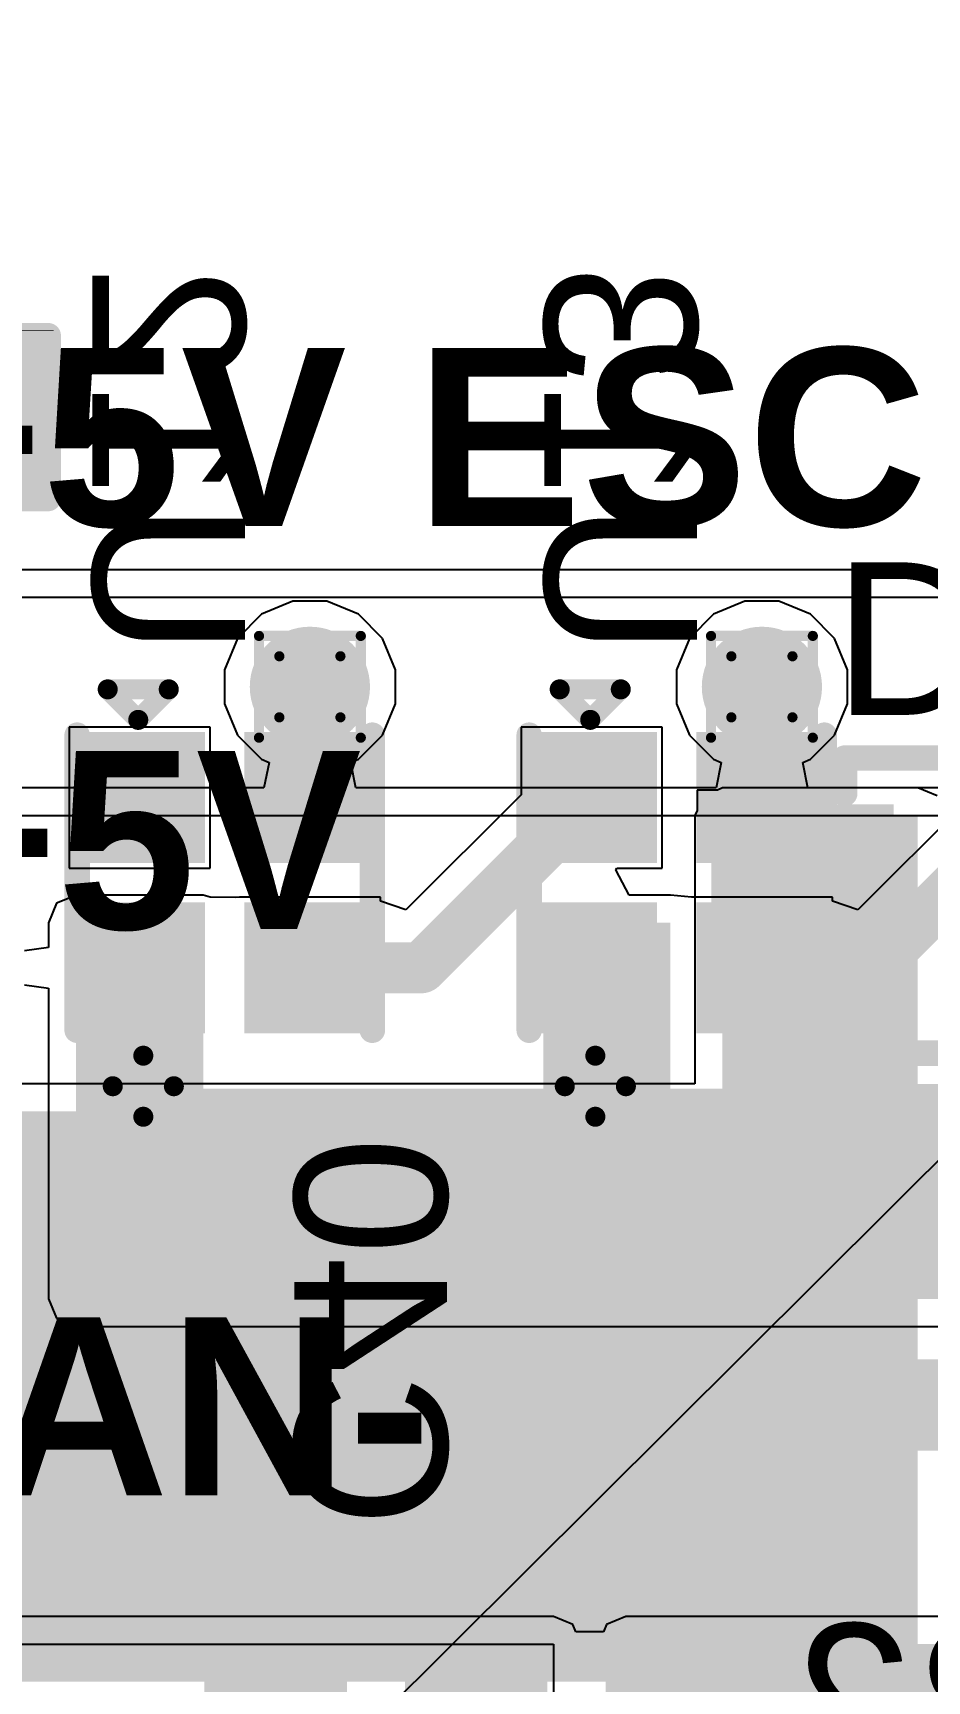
# Model space of a CAD drawing. Header units: inches. Extents: x -22 to 5433, y -13 to 5447.
# Drawn here: x -17.46 to -13, y 21.58 to 29.81 of the extents above; entities that cross this region are included whole.
import ezdxf

# ---------------------------------------------------------------- set-up
doc = ezdxf.new("R2010")
doc.units = ezdxf.units.IN
for name, color, linetype in [('Bottom Layer', 5, 'Continuous'), ('Bottom Overlay', 54, 'Continuous'), ('Bottom Paste', 16, 'Continuous'), ('Bottom Solder', 6, 'Continuous'), ('Drill Drawing', 1, 'Continuous'), ('Ground', 16, 'Continuous'), ('Power', 76, 'Continuous'), ('Top Layer', 1, 'Continuous'), ('Top Overlay', 2, 'Continuous'), ('Top Paste', 8, 'Continuous'), ('Top Solder', 216, 'Continuous'), ('Via Holes', 16, 'Continuous')]:
    doc.layers.add(name, color=color, linetype=linetype)
doc.styles.add('Arial', font='', dxfattribs={"height": 0.2})
doc.styles.add('Arial_Bold', font='', dxfattribs={"height": 0.2})
doc.styles.get('Arial').set_extended_font_data('Arial')
doc.styles.get('Arial_Bold').set_extended_font_data('Arial', bold=True)

msp = doc.modelspace()

# ---------------------------------------------------------------- hatches: boundary and pattern name
at = {"layer": 'Bottom Layer'}
h = msp.add_hatch(color=5, dxfattribs=at)
edge = h.paths.add_edge_path()
edge.add_arc((-16.0804, 26.543), 0.3, 0, 360)
h = msp.add_hatch(color=5, dxfattribs=at)
edge = h.paths.add_edge_path()
edge.add_arc((-13.8244, 26.543), 0.3, 0, 360)
for points in [[(-16.7054, 26.2151), (-16.7054, 25.7651), (-17.1554, 25.7651), (-17.1554, 26.2151)], [(-16.3054, 26.2151), (-15.8554, 26.2151), (-15.8554, 25.7651), (-16.3054, 25.7651)], [(-14.4494, 26.2151), (-14.4494, 25.7651), (-14.8994, 25.7651), (-14.8994, 26.2151)], [(-14.0494, 26.2151), (-13.5994, 26.2151), (-13.5994, 25.7651), (-14.0494, 25.7651)], [(-17.2479, 23.6692), (-16.6129, 23.6692), (-16.6129, 25.3651), (-17.2479, 25.3651)], [(-16.7054, 25.3651), (-16.7054, 24.9151), (-17.1554, 24.9151), (-17.1554, 25.3651)], [(-16.3054, 25.3651), (-15.8554, 25.3651), (-15.8554, 24.9151), (-16.3054, 24.9151)], [(-14.9157, 23.6692), (-14.2807, 23.6692), (-14.2807, 25.3651), (-14.9157, 25.3651)], [(-14.4494, 25.3651), (-14.4494, 24.9151), (-14.8994, 24.9151), (-14.8994, 25.3651)], [(-14.0494, 25.3651), (-13.5994, 25.3651), (-13.5994, 24.9151), (-14.0494, 24.9151)], [(-17.2479, 23.4878), (-6.8326, 23.4878), (-6.8326, 24.5364), (-17.2479, 24.5364)], [(-16.6129, 23.6692), (-17.2479, 23.6692), (-17.2479, 24.1264), (-16.6129, 24.1264)], [(-14.2718, 23.6692), (-14.9068, 23.6692), (-14.9068, 24.1264), (-14.2718, 24.1264)], [(-17.2479, 22.7294), (-9.7675, 22.7294), (-9.7675, 23.1866), (-17.2479, 23.1866)], [(-16.6129, 22.7294), (-17.2479, 22.7294), (-17.2479, 23.1866), (-16.6129, 23.1866)], [(-14.2718, 22.7294), (-14.9068, 22.7294), (-14.9068, 23.1866), (-14.2718, 23.1866)], [(-14.5034, 20.4722), (-12.7289, 20.4722), (-12.7289, 21.7644), (-14.5034, 21.7644)], [(-16.5054, 21.6229), (-15.9974, 21.6229), (-15.9974, 20.9239), (-16.5054, 20.9239)], [(-15.5044, 21.6229), (-14.9964, 21.6229), (-14.9964, 20.9239), (-15.5044, 20.9239)], [(-14.5034, 21.6229), (-13.9954, 21.6229), (-13.9954, 20.9239), (-14.5034, 20.9239)]]:
    msp.add_hatch(color=5, dxfattribs=at).paths.add_polyline_path(points)
at = {"layer": 'Bottom Paste'}
for points in [[(-16.7054, 26.2151), (-16.7054, 25.7651), (-17.1554, 25.7651), (-17.1554, 26.2151)], [(-16.3054, 26.2151), (-15.8554, 26.2151), (-15.8554, 25.7651), (-16.3054, 25.7651)], [(-14.4494, 26.2151), (-14.4494, 25.7651), (-14.8994, 25.7651), (-14.8994, 26.2151)], [(-14.0494, 26.2151), (-13.5994, 26.2151), (-13.5994, 25.7651), (-14.0494, 25.7651)], [(-16.7054, 25.3651), (-16.7054, 24.9151), (-17.1554, 24.9151), (-17.1554, 25.3651)], [(-16.3054, 25.3651), (-15.8554, 25.3651), (-15.8554, 24.9151), (-16.3054, 24.9151)], [(-14.4494, 25.3651), (-14.4494, 24.9151), (-14.8994, 24.9151), (-14.8994, 25.3651)], [(-14.0494, 25.3651), (-13.5994, 25.3651), (-13.5994, 24.9151), (-14.0494, 24.9151)], [(-16.6129, 23.6692), (-17.2479, 23.6692), (-17.2479, 24.1264), (-16.6129, 24.1264)], [(-14.2718, 23.6692), (-14.9068, 23.6692), (-14.9068, 24.1264), (-14.2718, 24.1264)], [(-16.6129, 22.7294), (-17.2479, 22.7294), (-17.2479, 23.1866), (-16.6129, 23.1866)], [(-14.2718, 22.7294), (-14.9068, 22.7294), (-14.9068, 23.1866), (-14.2718, 23.1866)], [(-16.5054, 21.6229), (-15.9974, 21.6229), (-15.9974, 20.9239), (-16.5054, 20.9239)], [(-15.5044, 21.6229), (-14.9964, 21.6229), (-14.9964, 20.9239), (-15.5044, 20.9239)], [(-14.5034, 21.6229), (-13.9954, 21.6229), (-13.9954, 20.9239), (-14.5034, 20.9239)]]:
    msp.add_hatch(color=16, dxfattribs=at).paths.add_polyline_path(points)
at = {"layer": 'Bottom Solder'}
for points in [[(-17.4202, 28.2617), (-17.4202, 27.5167), (-17.9874, 27.5167), (-17.9874, 28.2617)], [(-16.6038, 26.3167), (-16.6038, 25.6635), (-17.257, 25.6635), (-17.257, 26.3167)], [(-16.407, 26.3167), (-15.7538, 26.3167), (-15.7538, 25.6635), (-16.407, 25.6635)], [(-14.3478, 26.3167), (-14.3478, 25.6635), (-15.001, 25.6635), (-15.001, 26.3167)], [(-14.151, 26.3167), (-13.4978, 26.3167), (-13.4978, 25.6635), (-14.151, 25.6635)], [(-16.6038, 25.4667), (-16.6038, 24.8135), (-17.257, 24.8135), (-17.257, 25.4667)], [(-16.407, 25.4667), (-15.7538, 25.4667), (-15.7538, 24.8135), (-16.407, 24.8135)], [(-14.3478, 25.4667), (-14.3478, 24.8135), (-15.001, 24.8135), (-15.001, 25.4667)], [(-14.151, 25.4667), (-13.4978, 25.4667), (-13.4978, 24.8135), (-14.151, 24.8135)], [(-16.5529, 23.6092), (-17.3079, 23.6092), (-17.3079, 24.1864), (-16.5529, 24.1864)], [(-14.2118, 23.6092), (-14.9668, 23.6092), (-14.9668, 24.1864), (-14.2118, 24.1864)], [(-16.5529, 22.6694), (-17.3079, 22.6694), (-17.3079, 23.2466), (-16.5529, 23.2466)], [(-14.2118, 22.6694), (-14.9668, 22.6694), (-14.9668, 23.2466), (-14.2118, 23.2466)], [(-16.607, 21.7245), (-15.8958, 21.7245), (-15.8958, 20.8223), (-16.607, 20.8223)], [(-15.606, 21.7245), (-14.8948, 21.7245), (-14.8948, 20.8223), (-15.606, 20.8223)], [(-14.605, 21.7245), (-13.8938, 21.7245), (-13.8938, 20.8223), (-14.605, 20.8223)]]:
    msp.add_hatch(color=6, dxfattribs=at).paths.add_polyline_path(points)
at = {"layer": 'Ground'}
h = msp.add_hatch(color=16, dxfattribs=at)
edge = h.paths.add_edge_path()
edge.add_arc((-16.0804, 26.543), 0.3, 0, 360)
h = msp.add_hatch(color=16, dxfattribs=at)
edge = h.paths.add_edge_path()
edge.add_arc((-13.8244, 26.543), 0.3, 0, 360)
at = {"layer": 'Power'}
h = msp.add_hatch(color=76, dxfattribs=at)
edge = h.paths.add_edge_path()
edge.add_arc((-16.0804, 26.543), 0.3, 0, 360)
h = msp.add_hatch(color=76, dxfattribs=at)
edge = h.paths.add_edge_path()
edge.add_arc((-13.8244, 26.543), 0.3, 0, 360)
at = {"layer": 'Top Layer'}
h = msp.add_hatch(color=1, dxfattribs=at)
edge = h.paths.add_edge_path()
edge.add_arc((-16.0804, 26.543), 0.3, 0, 360)
h = msp.add_hatch(color=1, dxfattribs=at)
edge = h.paths.add_edge_path()
edge.add_arc((-13.8244, 26.543), 0.3, 0, 360)
for points in [[(-14.0214, 24.0019), (-13.0464, 24.0019), (-13.0464, 25.9008), (-14.0214, 25.9008)], [(-14.0214, 25.9008), (-13.2214, 25.9008), (-13.2214, 25.0008), (-14.0214, 25.0008)], [(-21.2132, 21.5774), (-13.0464, 21.5774), (-13.0464, 24.423), (-21.2132, 24.423)], [(-14.1948, 22.5378), (-14.1948, 23.3578), (-13.2748, 23.3578), (-13.2748, 22.5378)]]:
    msp.add_hatch(color=1, dxfattribs=at).paths.add_polyline_path(points)
at = {"layer": 'Top Paste'}
for points in [[(-14.0214, 25.9008), (-13.2214, 25.9008), (-13.2214, 25.0008), (-14.0214, 25.0008)], [(-14.1948, 22.5378), (-14.1948, 23.3578), (-13.2748, 23.3578), (-13.2748, 22.5378)]]:
    msp.add_hatch(color=8, dxfattribs=at).paths.add_polyline_path(points)
at = {"layer": 'Top Solder'}
for points in [[(-14.0764, 25.9558), (-13.1664, 25.9558), (-13.1664, 24.9458), (-14.0764, 24.9458)], [(-14.2964, 22.4362), (-14.2964, 23.4594), (-13.1732, 23.4594), (-13.1732, 22.4362)]]:
    msp.add_hatch(color=216, dxfattribs=at).paths.add_polyline_path(points)
at = {"layer": 'Via Holes'}
h = msp.add_hatch(color=7, dxfattribs=at)
edge = h.paths.add_edge_path()
edge.add_arc((-16.0804, 26.543), 0.15, 0, 360)
h = msp.add_hatch(color=7, dxfattribs=at)
edge = h.paths.add_edge_path()
edge.add_arc((-13.8244, 26.543), 0.15, 0, 360)

# ---------------------------------------------------------------- linework, layer by layer
at = {"layer": 'Bottom Layer'}
for p, q in [((-6.8326, 27.1272), (-17.9324, 27.1272)), ((-17.9324, 26.9897), (-11.0301, 26.9897)), ((-16.5784, 26.3421), (-17.2824, 26.3421)), ((-17.2824, 26.3421), (-17.2824, 25.6381)), ((-16.5784, 25.6381), (-16.5784, 26.3421)), ((-14.3224, 26.3421), (-15.0264, 26.3421)), ((-15.0264, 26.3421), (-15.0264, 26.0043)), ((-14.3224, 25.6381), (-14.3224, 26.3421)), ((-15.0264, 26.0043), (-15.6014, 25.4293)), ((-12.7704, 26.0043), (-13.3454, 25.4293)), ((-17.2824, 25.6381), (-16.5784, 25.6381)), ((-14.5541, 25.6296), (-14.5484, 25.6381)), ((-14.4862, 25.5026), (-14.5541, 25.6296)), ((-14.5484, 25.6381), (-14.3224, 25.6381)), ((-17.3451, 25.4623), (-17.3854, 25.3651)), ((-17.2824, 25.4883), (-17.3451, 25.4623)), ((-17.2732, 25.4921), (-17.2824, 25.4921)), ((-17.2824, 25.4921), (-17.2824, 25.4883)), ((-17.2479, 25.5026), (-17.2732, 25.4921)), ((-16.6129, 25.5026), (-17.2479, 25.5026)), ((-16.5784, 25.4921), (-16.6129, 25.5026)), ((-16.4514, 25.4904), (-16.5784, 25.4921)), ((-16.5784, 25.4921), (-16.5784, 25.4921)), ((-16.4324, 25.4921), (-16.4514, 25.4904)), ((-15.7284, 25.4921), (-16.4324, 25.4921)), ((-16.4324, 25.4921), (-16.4324, 25.4921)), ((-15.7284, 25.4722), (-15.7284, 25.4921)), ((-15.6014, 25.4293), (-15.7284, 25.4722)), ((-14.2991, 25.5026), (-14.4862, 25.5026)), ((-14.2807, 25.5026), (-14.2991, 25.5026)), ((-14.1764, 25.4921), (-14.2807, 25.5026)), ((-13.4724, 25.4921), (-14.1764, 25.4921)), ((-14.1764, 25.4921), (-14.1764, 25.4921)), ((-13.4724, 25.4722), (-13.4724, 25.4921)), ((-13.3454, 25.4293), (-13.4724, 25.4722)), ((-17.3854, 25.3651), (-17.3854, 25.2418)), ((-17.3854, 25.2418), (-17.5054, 25.225)), ((-17.5054, 25.0552), (-17.3854, 25.0383)), ((-17.3854, 25.0383), (-17.3854, 24.5364)), ((-17.3854, 24.5364), (-17.3854, 23.4878)), ((-17.3854, 23.4878), (-17.3451, 23.3906)), ((-17.3451, 23.3906), (-17.2479, 23.3503)), ((-17.2479, 23.3503), (-9.0933, 23.3503)), ((-14.8649, 21.9019), (-18.8283, 21.9019)), ((-14.7677, 21.8617), (-14.8649, 21.9019)), ((-14.5034, 21.9019), (-14.6006, 21.8617)), ((-12.7289, 21.9019), (-14.5034, 21.9019)), ((-14.7529, 21.8259), (-14.7677, 21.8617)), ((-14.6154, 21.8259), (-14.7529, 21.8259)), ((-14.6006, 21.8617), (-14.6154, 21.8259)), ((-19.1317, 21.7644), (-14.8649, 21.7644)), ((-14.8649, 21.7644), (-14.8649, 14.9746))]:
    msp.add_line(p, q, dxfattribs=at)
for points in [[(-16.0804, 25.9901, 0.254, 0.254, 0), (-16.0804, 26.543, 0.254, 0.254, 0)], [(-13.8244, 25.9901, 0.254, 0.254, 0), (-13.8244, 26.543, 0.254, 0.254, 0)], [(-15.5244, 25.1401, 0.254, 0.254, 0), (-14.6744, 25.9901, 0.254, 0.254, 0)], [(-13.2684, 25.1401, 0.254, 0.254, 0), (-12.4184, 25.9901, 0.254, 0.254, 0)], [(-16.0804, 25.1401, 0.254, 0.254, 0), (-15.5244, 25.1401, 0.254, 0.254, 0)], [(-13.8244, 25.1401, 0.254, 0.254, 0), (-13.2684, 25.1401, 0.254, 0.254, 0)]]:
    msp.add_lwpolyline(points, format="xyseb", dxfattribs=at)
for points in [[(-16.1439, 26.543, 0.127, 0.127, 1), (-16.0169, 26.543, 0.127, 0.127, 1)], [(-13.8879, 26.543, 0.127, 0.127, 1), (-13.7609, 26.543, 0.127, 0.127, 1)], [(-16.1439, 25.9901, 0.127, 0.127, 1), (-16.0169, 25.9901, 0.127, 0.127, 1)], [(-14.7379, 25.9901, 0.127, 0.127, 1), (-14.6109, 25.9901, 0.127, 0.127, 1)], [(-13.8879, 25.9901, 0.127, 0.127, 1), (-13.7609, 25.9901, 0.127, 0.127, 1)], [(-16.1439, 25.1401, 0.127, 0.127, 1), (-16.0169, 25.1401, 0.127, 0.127, 1)], [(-15.5879, 25.1401, 0.127, 0.127, 1), (-15.4609, 25.1401, 0.127, 0.127, 1)], [(-15.5879, 25.1401, 0.127, 0.127, 1), (-15.4609, 25.1401, 0.127, 0.127, 1)], [(-13.8879, 25.1401, 0.127, 0.127, 1), (-13.7609, 25.1401, 0.127, 0.127, 1)], [(-13.3319, 25.1401, 0.127, 0.127, 1), (-13.2049, 25.1401, 0.127, 0.127, 1)], [(-13.3319, 25.1401, 0.127, 0.127, 1), (-13.2049, 25.1401, 0.127, 0.127, 1)]]:
    msp.add_lwpolyline(points, format="xyseb", close=True, dxfattribs=at)
at = {"layer": 'Bottom Overlay'}
for points in [[(-18.9611, 28.2956, 0.127, 0.127, 0), (-17.3863, 28.2956, 0.127, 0.127, 0)], [(-18.9865, 28.321, 0.00323, 0.00323, 0), (-17.3609, 28.321, 0.00323, 0.00323, 0)], [(-17.3863, 27.4828, 0.127, 0.127, 0), (-17.3863, 28.2956, 0.127, 0.127, 0)], [(-18.9611, 27.4828, 0.127, 0.127, 0), (-17.3863, 27.4828, 0.127, 0.127, 0)], [(-17.0896, 26.5303, 0.1, 0.1, 0), (-16.7848, 26.5303, 0.1, 0.1, 0)], [(-17.0896, 26.5303, 0.1, 0.1, 0), (-16.9372, 26.3779, 0.1, 0.1, 0)], [(-16.9372, 26.3779, 0.1, 0.1, 0), (-16.7848, 26.5303, 0.1, 0.1, 0)], [(-14.8336, 26.5303, 0.1, 0.1, 0), (-14.5288, 26.5303, 0.1, 0.1, 0)], [(-14.8336, 26.5303, 0.1, 0.1, 0), (-14.6812, 26.3779, 0.1, 0.1, 0)], [(-14.6812, 26.3779, 0.1, 0.1, 0), (-14.5288, 26.5303, 0.1, 0.1, 0)], [(-17.242, 24.8285, 0.127, 0.127, 0), (-17.242, 26.3017, 0.127, 0.127, 0)], [(-15.7688, 24.8285, 0.127, 0.127, 0), (-15.7688, 26.3017, 0.127, 0.127, 0)], [(-14.986, 24.8285, 0.127, 0.127, 0), (-14.986, 26.3017, 0.127, 0.127, 0)], [(-13.5128, 24.8285, 0.127, 0.127, 0), (-13.5128, 26.3017, 0.127, 0.127, 0)], [(-16.9118, 24.3967, 0.1, 0.1, 0), (-16.9118, 24.7015, 0.1, 0.1, 0)], [(-14.6558, 24.3967, 0.1, 0.1, 0), (-14.6558, 24.7015, 0.1, 0.1, 0)], [(-17.0642, 24.5491, 0.1, 0.1, 0), (-16.7594, 24.5491, 0.1, 0.1, 0)], [(-14.8082, 24.5491, 0.1, 0.1, 0), (-14.5034, 24.5491, 0.1, 0.1, 0)], [(-17.3368, 24.2153, 0.127, 0.127, 0), (-16.524, 24.2153, 0.127, 0.127, 0)], [(-17.3368, 23.7073, 0.127, 0.127, 0), (-17.3368, 24.2153, 0.127, 0.127, 0)], [(-16.524, 23.7073, 0.127, 0.127, 0), (-16.524, 24.2153, 0.127, 0.127, 0)], [(-14.9957, 23.7073, 0.127, 0.127, 0), (-14.9957, 24.2153, 0.127, 0.127, 0)], [(-14.9957, 24.2153, 0.127, 0.127, 0), (-14.1829, 24.2153, 0.127, 0.127, 0)], [(-14.1829, 23.7073, 0.127, 0.127, 0), (-14.1829, 24.2153, 0.127, 0.127, 0)], [(-17.3368, 22.6405, 0.127, 0.127, 0), (-17.3368, 23.1485, 0.127, 0.127, 0)], [(-16.524, 22.6405, 0.127, 0.127, 0), (-16.524, 23.1485, 0.127, 0.127, 0)], [(-14.9957, 22.6405, 0.127, 0.127, 0), (-14.9957, 23.1485, 0.127, 0.127, 0)], [(-14.1829, 22.6405, 0.127, 0.127, 0), (-14.1829, 23.1485, 0.127, 0.127, 0)], [(-17.3368, 22.6405, 0.127, 0.127, 0), (-16.524, 22.6405, 0.127, 0.127, 0)], [(-14.9957, 22.6405, 0.127, 0.127, 0), (-14.1829, 22.6405, 0.127, 0.127, 0)], [(-16.3934, 21.9143, 0.127, 0.127, 0), (-16.2664, 21.7873, 0.127, 0.127, 0)], [(-16.3934, 21.9143, 0.127, 0.127, 0), (-16.1394, 21.9143, 0.127, 0.127, 0)], [(-16.2664, 21.7873, 0.127, 0.127, 0), (-16.1394, 21.9143, 0.127, 0.127, 0)]]:
    msp.add_lwpolyline(points, format="xyseb", dxfattribs=at)
for points in [[(-17.4181, 28.2956, 0.0635, 0.0635, 1), (-17.3545, 28.2956, 0.0635, 0.0635, 1)], [(-17.4181, 28.2956, 0.0635, 0.0635, 1), (-17.3545, 28.2956, 0.0635, 0.0635, 1)], [(-17.3617, 28.321, 0.00161, 0.00161, 1), (-17.3601, 28.321, 0.00161, 0.00161, 1)], [(-17.4181, 27.4828, 0.0635, 0.0635, 1), (-17.3545, 27.4828, 0.0635, 0.0635, 1)], [(-17.4181, 27.4828, 0.0635, 0.0635, 1), (-17.3545, 27.4828, 0.0635, 0.0635, 1)], [(-17.1146, 26.5303, 0.05, 0.05, 1), (-17.0646, 26.5303, 0.05, 0.05, 1)], [(-17.1146, 26.5303, 0.05, 0.05, 1), (-17.0646, 26.5303, 0.05, 0.05, 1)], [(-16.8098, 26.5303, 0.05, 0.05, 1), (-16.7598, 26.5303, 0.05, 0.05, 1)], [(-16.8098, 26.5303, 0.05, 0.05, 1), (-16.7598, 26.5303, 0.05, 0.05, 1)], [(-14.8586, 26.5303, 0.05, 0.05, 1), (-14.8086, 26.5303, 0.05, 0.05, 1)], [(-14.8586, 26.5303, 0.05, 0.05, 1), (-14.8086, 26.5303, 0.05, 0.05, 1)], [(-14.5538, 26.5303, 0.05, 0.05, 1), (-14.5038, 26.5303, 0.05, 0.05, 1)], [(-14.5538, 26.5303, 0.05, 0.05, 1), (-14.5038, 26.5303, 0.05, 0.05, 1)], [(-16.9622, 26.3779, 0.05, 0.05, 1), (-16.9122, 26.3779, 0.05, 0.05, 1)], [(-16.9622, 26.3779, 0.05, 0.05, 1), (-16.9122, 26.3779, 0.05, 0.05, 1)], [(-14.7062, 26.3779, 0.05, 0.05, 1), (-14.6562, 26.3779, 0.05, 0.05, 1)], [(-14.7062, 26.3779, 0.05, 0.05, 1), (-14.6562, 26.3779, 0.05, 0.05, 1)], [(-17.2738, 26.3017, 0.0635, 0.0635, 1), (-17.2103, 26.3017, 0.0635, 0.0635, 1)], [(-15.8006, 26.3017, 0.0635, 0.0635, 1), (-15.7371, 26.3017, 0.0635, 0.0635, 1)], [(-15.0177, 26.3017, 0.0635, 0.0635, 1), (-14.9543, 26.3017, 0.0635, 0.0635, 1)], [(-13.5445, 26.3017, 0.0635, 0.0635, 1), (-13.481, 26.3017, 0.0635, 0.0635, 1)], [(-17.2738, 24.8285, 0.0635, 0.0635, 1), (-17.2103, 24.8285, 0.0635, 0.0635, 1)], [(-15.8006, 24.8285, 0.0635, 0.0635, 1), (-15.7371, 24.8285, 0.0635, 0.0635, 1)], [(-15.0177, 24.8285, 0.0635, 0.0635, 1), (-14.9543, 24.8285, 0.0635, 0.0635, 1)], [(-13.5445, 24.8285, 0.0635, 0.0635, 1), (-13.481, 24.8285, 0.0635, 0.0635, 1)], [(-16.9368, 24.7015, 0.05, 0.05, 1), (-16.8868, 24.7015, 0.05, 0.05, 1)], [(-14.6808, 24.7015, 0.05, 0.05, 1), (-14.6308, 24.7015, 0.05, 0.05, 1)], [(-17.0892, 24.5491, 0.05, 0.05, 1), (-17.0392, 24.5491, 0.05, 0.05, 1)], [(-16.7844, 24.5491, 0.05, 0.05, 1), (-16.7344, 24.5491, 0.05, 0.05, 1)], [(-14.8332, 24.5491, 0.05, 0.05, 1), (-14.7832, 24.5491, 0.05, 0.05, 1)], [(-14.5284, 24.5491, 0.05, 0.05, 1), (-14.4784, 24.5491, 0.05, 0.05, 1)], [(-16.9368, 24.3967, 0.05, 0.05, 1), (-16.8868, 24.3967, 0.05, 0.05, 1)], [(-14.6808, 24.3967, 0.05, 0.05, 1), (-14.6308, 24.3967, 0.05, 0.05, 1)], [(-17.3686, 24.2153, 0.0635, 0.0635, 1), (-17.3051, 24.2153, 0.0635, 0.0635, 1)], [(-17.3686, 24.2153, 0.0635, 0.0635, 1), (-17.3051, 24.2153, 0.0635, 0.0635, 1)], [(-16.5558, 24.2153, 0.0635, 0.0635, 1), (-16.4923, 24.2153, 0.0635, 0.0635, 1)], [(-16.5558, 24.2153, 0.0635, 0.0635, 1), (-16.4923, 24.2153, 0.0635, 0.0635, 1)], [(-15.0275, 24.2153, 0.0635, 0.0635, 1), (-14.964, 24.2153, 0.0635, 0.0635, 1)], [(-15.0275, 24.2153, 0.0635, 0.0635, 1), (-14.964, 24.2153, 0.0635, 0.0635, 1)], [(-14.2147, 24.2153, 0.0635, 0.0635, 1), (-14.1512, 24.2153, 0.0635, 0.0635, 1)], [(-14.2147, 24.2153, 0.0635, 0.0635, 1), (-14.1512, 24.2153, 0.0635, 0.0635, 1)], [(-17.3686, 23.7073, 0.0635, 0.0635, 1), (-17.3051, 23.7073, 0.0635, 0.0635, 1)], [(-16.5558, 23.7073, 0.0635, 0.0635, 1), (-16.4923, 23.7073, 0.0635, 0.0635, 1)], [(-15.0275, 23.7073, 0.0635, 0.0635, 1), (-14.964, 23.7073, 0.0635, 0.0635, 1)], [(-14.2147, 23.7073, 0.0635, 0.0635, 1), (-14.1512, 23.7073, 0.0635, 0.0635, 1)], [(-17.3686, 23.1485, 0.0635, 0.0635, 1), (-17.3051, 23.1485, 0.0635, 0.0635, 1)], [(-16.5558, 23.1485, 0.0635, 0.0635, 1), (-16.4923, 23.1485, 0.0635, 0.0635, 1)], [(-15.0275, 23.1485, 0.0635, 0.0635, 1), (-14.964, 23.1485, 0.0635, 0.0635, 1)], [(-14.2147, 23.1485, 0.0635, 0.0635, 1), (-14.1512, 23.1485, 0.0635, 0.0635, 1)], [(-17.3686, 22.6405, 0.0635, 0.0635, 1), (-17.3051, 22.6405, 0.0635, 0.0635, 1)], [(-17.3686, 22.6405, 0.0635, 0.0635, 1), (-17.3051, 22.6405, 0.0635, 0.0635, 1)], [(-16.5558, 22.6405, 0.0635, 0.0635, 1), (-16.4923, 22.6405, 0.0635, 0.0635, 1)], [(-16.5558, 22.6405, 0.0635, 0.0635, 1), (-16.4923, 22.6405, 0.0635, 0.0635, 1)], [(-15.0275, 22.6405, 0.0635, 0.0635, 1), (-14.964, 22.6405, 0.0635, 0.0635, 1)], [(-15.0275, 22.6405, 0.0635, 0.0635, 1), (-14.964, 22.6405, 0.0635, 0.0635, 1)], [(-14.2147, 22.6405, 0.0635, 0.0635, 1), (-14.1512, 22.6405, 0.0635, 0.0635, 1)], [(-14.2147, 22.6405, 0.0635, 0.0635, 1), (-14.1512, 22.6405, 0.0635, 0.0635, 1)], [(-16.4251, 21.9143, 0.0635, 0.0635, 1), (-16.3616, 21.9143, 0.0635, 0.0635, 1)], [(-16.4251, 21.9143, 0.0635, 0.0635, 1), (-16.3616, 21.9143, 0.0635, 0.0635, 1)], [(-16.1711, 21.9143, 0.0635, 0.0635, 1), (-16.1076, 21.9143, 0.0635, 0.0635, 1)], [(-16.1711, 21.9143, 0.0635, 0.0635, 1), (-16.1076, 21.9143, 0.0635, 0.0635, 1)], [(-16.2981, 21.7873, 0.0635, 0.0635, 1), (-16.2346, 21.7873, 0.0635, 0.0635, 1)], [(-16.2981, 21.7873, 0.0635, 0.0635, 1), (-16.2346, 21.7873, 0.0635, 0.0635, 1)]]:
    msp.add_lwpolyline(points, format="xyseb", close=True, dxfattribs=at)
at = {"layer": 'Bottom Solder'}
msp.add_line((-19.4386, 17.7117), (5432.8521, 5447.4931), dxfattribs=at)
at = {"layer": 'Drill Drawing'}
for points in [[(-16.3344, 26.797, 0.0508, 0.0508, 0), (-15.8264, 26.797, 0.0508, 0.0508, 0)], [(-16.3344, 26.289, 0.0508, 0.0508, 0), (-16.3344, 26.797, 0.0508, 0.0508, 0)], [(-15.8264, 26.289, 0.0508, 0.0508, 0), (-15.8264, 26.797, 0.0508, 0.0508, 0)], [(-14.0784, 26.797, 0.0508, 0.0508, 0), (-13.5704, 26.797, 0.0508, 0.0508, 0)], [(-14.0784, 26.289, 0.0508, 0.0508, 0), (-14.0784, 26.797, 0.0508, 0.0508, 0)], [(-13.5704, 26.289, 0.0508, 0.0508, 0), (-13.5704, 26.797, 0.0508, 0.0508, 0)], [(-16.2328, 26.6954, 0.0508, 0.0508, 0), (-15.928, 26.6954, 0.0508, 0.0508, 0)], [(-16.2328, 26.3906, 0.0508, 0.0508, 0), (-16.2328, 26.6954, 0.0508, 0.0508, 0)], [(-15.928, 26.3906, 0.0508, 0.0508, 0), (-15.928, 26.6954, 0.0508, 0.0508, 0)], [(-13.9768, 26.6954, 0.0508, 0.0508, 0), (-13.672, 26.6954, 0.0508, 0.0508, 0)], [(-13.9768, 26.3906, 0.0508, 0.0508, 0), (-13.9768, 26.6954, 0.0508, 0.0508, 0)], [(-13.672, 26.3906, 0.0508, 0.0508, 0), (-13.672, 26.6954, 0.0508, 0.0508, 0)], [(-16.2328, 26.3906, 0.0508, 0.0508, 0), (-15.928, 26.3906, 0.0508, 0.0508, 0)], [(-13.9768, 26.3906, 0.0508, 0.0508, 0), (-13.672, 26.3906, 0.0508, 0.0508, 0)], [(-16.3344, 26.289, 0.0508, 0.0508, 0), (-15.8264, 26.289, 0.0508, 0.0508, 0)], [(-14.0784, 26.289, 0.0508, 0.0508, 0), (-13.5704, 26.289, 0.0508, 0.0508, 0)]]:
    msp.add_lwpolyline(points, format="xyseb", dxfattribs=at)
for points in [[(-16.3471, 26.797, 0.0254, 0.0254, 1), (-16.3217, 26.797, 0.0254, 0.0254, 1)], [(-16.3471, 26.797, 0.0254, 0.0254, 1), (-16.3217, 26.797, 0.0254, 0.0254, 1)], [(-15.8391, 26.797, 0.0254, 0.0254, 1), (-15.8137, 26.797, 0.0254, 0.0254, 1)], [(-15.8391, 26.797, 0.0254, 0.0254, 1), (-15.8137, 26.797, 0.0254, 0.0254, 1)], [(-14.0911, 26.797, 0.0254, 0.0254, 1), (-14.0657, 26.797, 0.0254, 0.0254, 1)], [(-14.0911, 26.797, 0.0254, 0.0254, 1), (-14.0657, 26.797, 0.0254, 0.0254, 1)], [(-13.5831, 26.797, 0.0254, 0.0254, 1), (-13.5577, 26.797, 0.0254, 0.0254, 1)], [(-13.5831, 26.797, 0.0254, 0.0254, 1), (-13.5577, 26.797, 0.0254, 0.0254, 1)], [(-16.2455, 26.6954, 0.0254, 0.0254, 1), (-16.2201, 26.6954, 0.0254, 0.0254, 1)], [(-16.2455, 26.6954, 0.0254, 0.0254, 1), (-16.2201, 26.6954, 0.0254, 0.0254, 1)], [(-15.9407, 26.6954, 0.0254, 0.0254, 1), (-15.9153, 26.6954, 0.0254, 0.0254, 1)], [(-15.9407, 26.6954, 0.0254, 0.0254, 1), (-15.9153, 26.6954, 0.0254, 0.0254, 1)], [(-13.9895, 26.6954, 0.0254, 0.0254, 1), (-13.9641, 26.6954, 0.0254, 0.0254, 1)], [(-13.9895, 26.6954, 0.0254, 0.0254, 1), (-13.9641, 26.6954, 0.0254, 0.0254, 1)], [(-13.6847, 26.6954, 0.0254, 0.0254, 1), (-13.6593, 26.6954, 0.0254, 0.0254, 1)], [(-13.6847, 26.6954, 0.0254, 0.0254, 1), (-13.6593, 26.6954, 0.0254, 0.0254, 1)], [(-16.2455, 26.3906, 0.0254, 0.0254, 1), (-16.2201, 26.3906, 0.0254, 0.0254, 1)], [(-16.2455, 26.3906, 0.0254, 0.0254, 1), (-16.2201, 26.3906, 0.0254, 0.0254, 1)], [(-15.9407, 26.3906, 0.0254, 0.0254, 1), (-15.9153, 26.3906, 0.0254, 0.0254, 1)], [(-15.9407, 26.3906, 0.0254, 0.0254, 1), (-15.9153, 26.3906, 0.0254, 0.0254, 1)], [(-13.9895, 26.3906, 0.0254, 0.0254, 1), (-13.9641, 26.3906, 0.0254, 0.0254, 1)], [(-13.9895, 26.3906, 0.0254, 0.0254, 1), (-13.9641, 26.3906, 0.0254, 0.0254, 1)], [(-13.6847, 26.3906, 0.0254, 0.0254, 1), (-13.6593, 26.3906, 0.0254, 0.0254, 1)], [(-13.6847, 26.3906, 0.0254, 0.0254, 1), (-13.6593, 26.3906, 0.0254, 0.0254, 1)], [(-16.3471, 26.289, 0.0254, 0.0254, 1), (-16.3217, 26.289, 0.0254, 0.0254, 1)], [(-16.3471, 26.289, 0.0254, 0.0254, 1), (-16.3217, 26.289, 0.0254, 0.0254, 1)], [(-15.8391, 26.289, 0.0254, 0.0254, 1), (-15.8137, 26.289, 0.0254, 0.0254, 1)], [(-15.8391, 26.289, 0.0254, 0.0254, 1), (-15.8137, 26.289, 0.0254, 0.0254, 1)], [(-14.0911, 26.289, 0.0254, 0.0254, 1), (-14.0657, 26.289, 0.0254, 0.0254, 1)], [(-14.0911, 26.289, 0.0254, 0.0254, 1), (-14.0657, 26.289, 0.0254, 0.0254, 1)], [(-13.5831, 26.289, 0.0254, 0.0254, 1), (-13.5577, 26.289, 0.0254, 0.0254, 1)], [(-13.5831, 26.289, 0.0254, 0.0254, 1), (-13.5577, 26.289, 0.0254, 0.0254, 1)]]:
    msp.add_lwpolyline(points, format="xyseb", close=True, dxfattribs=at)
at = {"layer": 'Power'}
for p, q in [((-16.3223, 26.905), (-16.4424, 26.7849)), ((-16.1653, 26.97), (-16.3223, 26.905)), ((-15.9955, 26.97), (-16.1653, 26.97)), ((-15.8385, 26.905), (-15.9955, 26.97)), ((-15.7184, 26.7849), (-15.8385, 26.905)), ((-14.0663, 26.905), (-14.1864, 26.7849)), ((-13.9093, 26.97), (-14.0663, 26.905)), ((-13.7395, 26.97), (-13.9093, 26.97)), ((-13.5825, 26.905), (-13.7395, 26.97)), ((-13.4624, 26.7849), (-13.5825, 26.905)), ((-16.4424, 26.7849), (-16.5074, 26.6279)), ((-15.6534, 26.6279), (-15.7184, 26.7849)), ((-14.1864, 26.7849), (-14.2514, 26.6279)), ((-13.3974, 26.6279), (-13.4624, 26.7849)), ((-16.5074, 26.6279), (-16.5074, 26.4581)), ((-15.6534, 26.4581), (-15.6534, 26.6279)), ((-14.2514, 26.6279), (-14.2514, 26.4581)), ((-13.3974, 26.4581), (-13.3974, 26.6279)), ((-16.5074, 26.4581), (-16.4424, 26.3011)), ((-15.7184, 26.3011), (-15.6534, 26.4581)), ((-14.2514, 26.4581), (-14.1864, 26.3011)), ((-13.4624, 26.3011), (-13.3974, 26.4581)), ((-16.4424, 26.3011), (-16.3223, 26.181)), ((-15.8385, 26.181), (-15.7184, 26.3011)), ((-14.1864, 26.3011), (-14.0663, 26.181)), ((-13.5825, 26.181), (-13.4624, 26.3011)), ((-16.3223, 26.181), (-16.2843, 26.1653)), ((-16.2843, 26.1653), (-16.3095, 26.0383)), ((-15.8765, 26.1653), (-15.8385, 26.181)), ((-15.8513, 26.0383), (-15.8765, 26.1653)), ((-14.0663, 26.181), (-14.0283, 26.1653)), ((-14.0283, 26.1653), (-14.0535, 26.0383)), ((-13.6205, 26.1653), (-13.5825, 26.181)), ((-13.5953, 26.0383), (-13.6205, 26.1653)), ((-16.3095, 26.0383), (-19.6913, 26.0383)), ((-14.0535, 26.0383), (-15.8513, 26.0383)), ((-11.7975, 26.0383), (-13.5953, 26.0383)), ((-21.0958, 25.9008), (-11.0241, 25.9008))]:
    msp.add_line(p, q, dxfattribs=at)
at = {"layer": 'Top Layer'}
for p, q in [((-8.0367, 27.1272), (-18.2906, 27.1272)), ((-18.1724, 26.9897), (-11.1651, 26.9897)), ((-14.0467, 26.0278), (-14.1484, 26.0278)), ((-14.1484, 26.0278), (-14.1484, 25.9261)), ((-14.0214, 26.0383), (-14.0467, 26.0278)), ((-13.0464, 26.0383), (-14.0214, 26.0383)), ((-12.9492, 25.998), (-13.0464, 26.0383)), ((-14.1484, 25.9261), (-14.1589, 25.9008)), ((-14.1589, 25.9008), (-14.1589, 24.5604)), ((-14.1589, 24.5604), (-21.0958, 24.5604))]:
    msp.add_line(p, q, dxfattribs=at)
at = {"layer": 'Top Overlay'}
for points in [[(-13.4112, 26.1874, 0.127, 0.127, 0), (-11.557, 26.1874, 0.127, 0.127, 0)], [(-13.4112, 26.0096, 0.127, 0.127, 0), (-13.4112, 26.1874, 0.127, 0.127, 0)], [(-13.4112, 24.7142, 0.127, 0.127, 0), (-13.4112, 24.892, 0.127, 0.127, 0)], [(-13.4112, 24.7142, 0.127, 0.127, 0), (-11.557, 24.7142, 0.127, 0.127, 0)], [(-13.5476, 24.4972, 0.127, 0.127, 0), (-12.1506, 24.4972, 0.127, 0.127, 0)], [(-13.5476, 23.5066, 0.127, 0.127, 0), (-13.5476, 24.4972, 0.127, 0.127, 0)], [(-13.5476, 21.3984, 0.127, 0.127, 0), (-13.5476, 22.389, 0.127, 0.127, 0)]]:
    msp.add_lwpolyline(points, format="xyseb", dxfattribs=at)
for points in [[(-13.4429, 26.1874, 0.0635, 0.0635, 1), (-13.3795, 26.1874, 0.0635, 0.0635, 1)], [(-13.4429, 26.1874, 0.0635, 0.0635, 1), (-13.3795, 26.1874, 0.0635, 0.0635, 1)], [(-13.4429, 26.0096, 0.0635, 0.0635, 1), (-13.3795, 26.0096, 0.0635, 0.0635, 1)], [(-13.4429, 24.892, 0.0635, 0.0635, 1), (-13.3795, 24.892, 0.0635, 0.0635, 1)], [(-13.4429, 24.7142, 0.0635, 0.0635, 1), (-13.3795, 24.7142, 0.0635, 0.0635, 1)], [(-13.4429, 24.7142, 0.0635, 0.0635, 1), (-13.3795, 24.7142, 0.0635, 0.0635, 1)], [(-13.5794, 24.4972, 0.0635, 0.0635, 1), (-13.5159, 24.4972, 0.0635, 0.0635, 1)], [(-13.5794, 24.4972, 0.0635, 0.0635, 1), (-13.5159, 24.4972, 0.0635, 0.0635, 1)], [(-13.5794, 23.5066, 0.0635, 0.0635, 1), (-13.5159, 23.5066, 0.0635, 0.0635, 1)], [(-13.5794, 22.389, 0.0635, 0.0635, 1), (-13.5159, 22.389, 0.0635, 0.0635, 1)]]:
    msp.add_lwpolyline(points, format="xyseb", close=True, dxfattribs=at)

# ---------------------------------------------------------------- texts
at = {"layer": 'Bottom Overlay', "style": 'Arial', "text_generation_flag": 2}
for s, p in [('U12', (-17.1657, 26.6956)), ('U13', (-14.9097, 26.6956)), ('C40', (-16.1579, 22.3452))]:
    msp.add_text(s, height=0.762, rotation=270, dxfattribs=at).set_placement(p)
msp.add_text('R2', height=0.762, dxfattribs=at).set_placement((-12.2983, 21.1041))
at = {"layer": 'Top Overlay', "style": 'Arial_Bold'}
for s, p in [('+5V ESC', (-18.1411, 27.3454)), ('+5V', (-18.0661, 25.3341)), ('FAN-', (-18.4404, 22.5071))]:
    msp.add_text(s, height=0.889, rotation=360, dxfattribs=at).set_placement(p)
at = {"layer": 'Top Overlay', "style": 'Arial'}
msp.add_text('D8', height=0.762, dxfattribs=at).set_placement((-13.4653, 26.4027))

doc.saveas('drawing.dxf')
